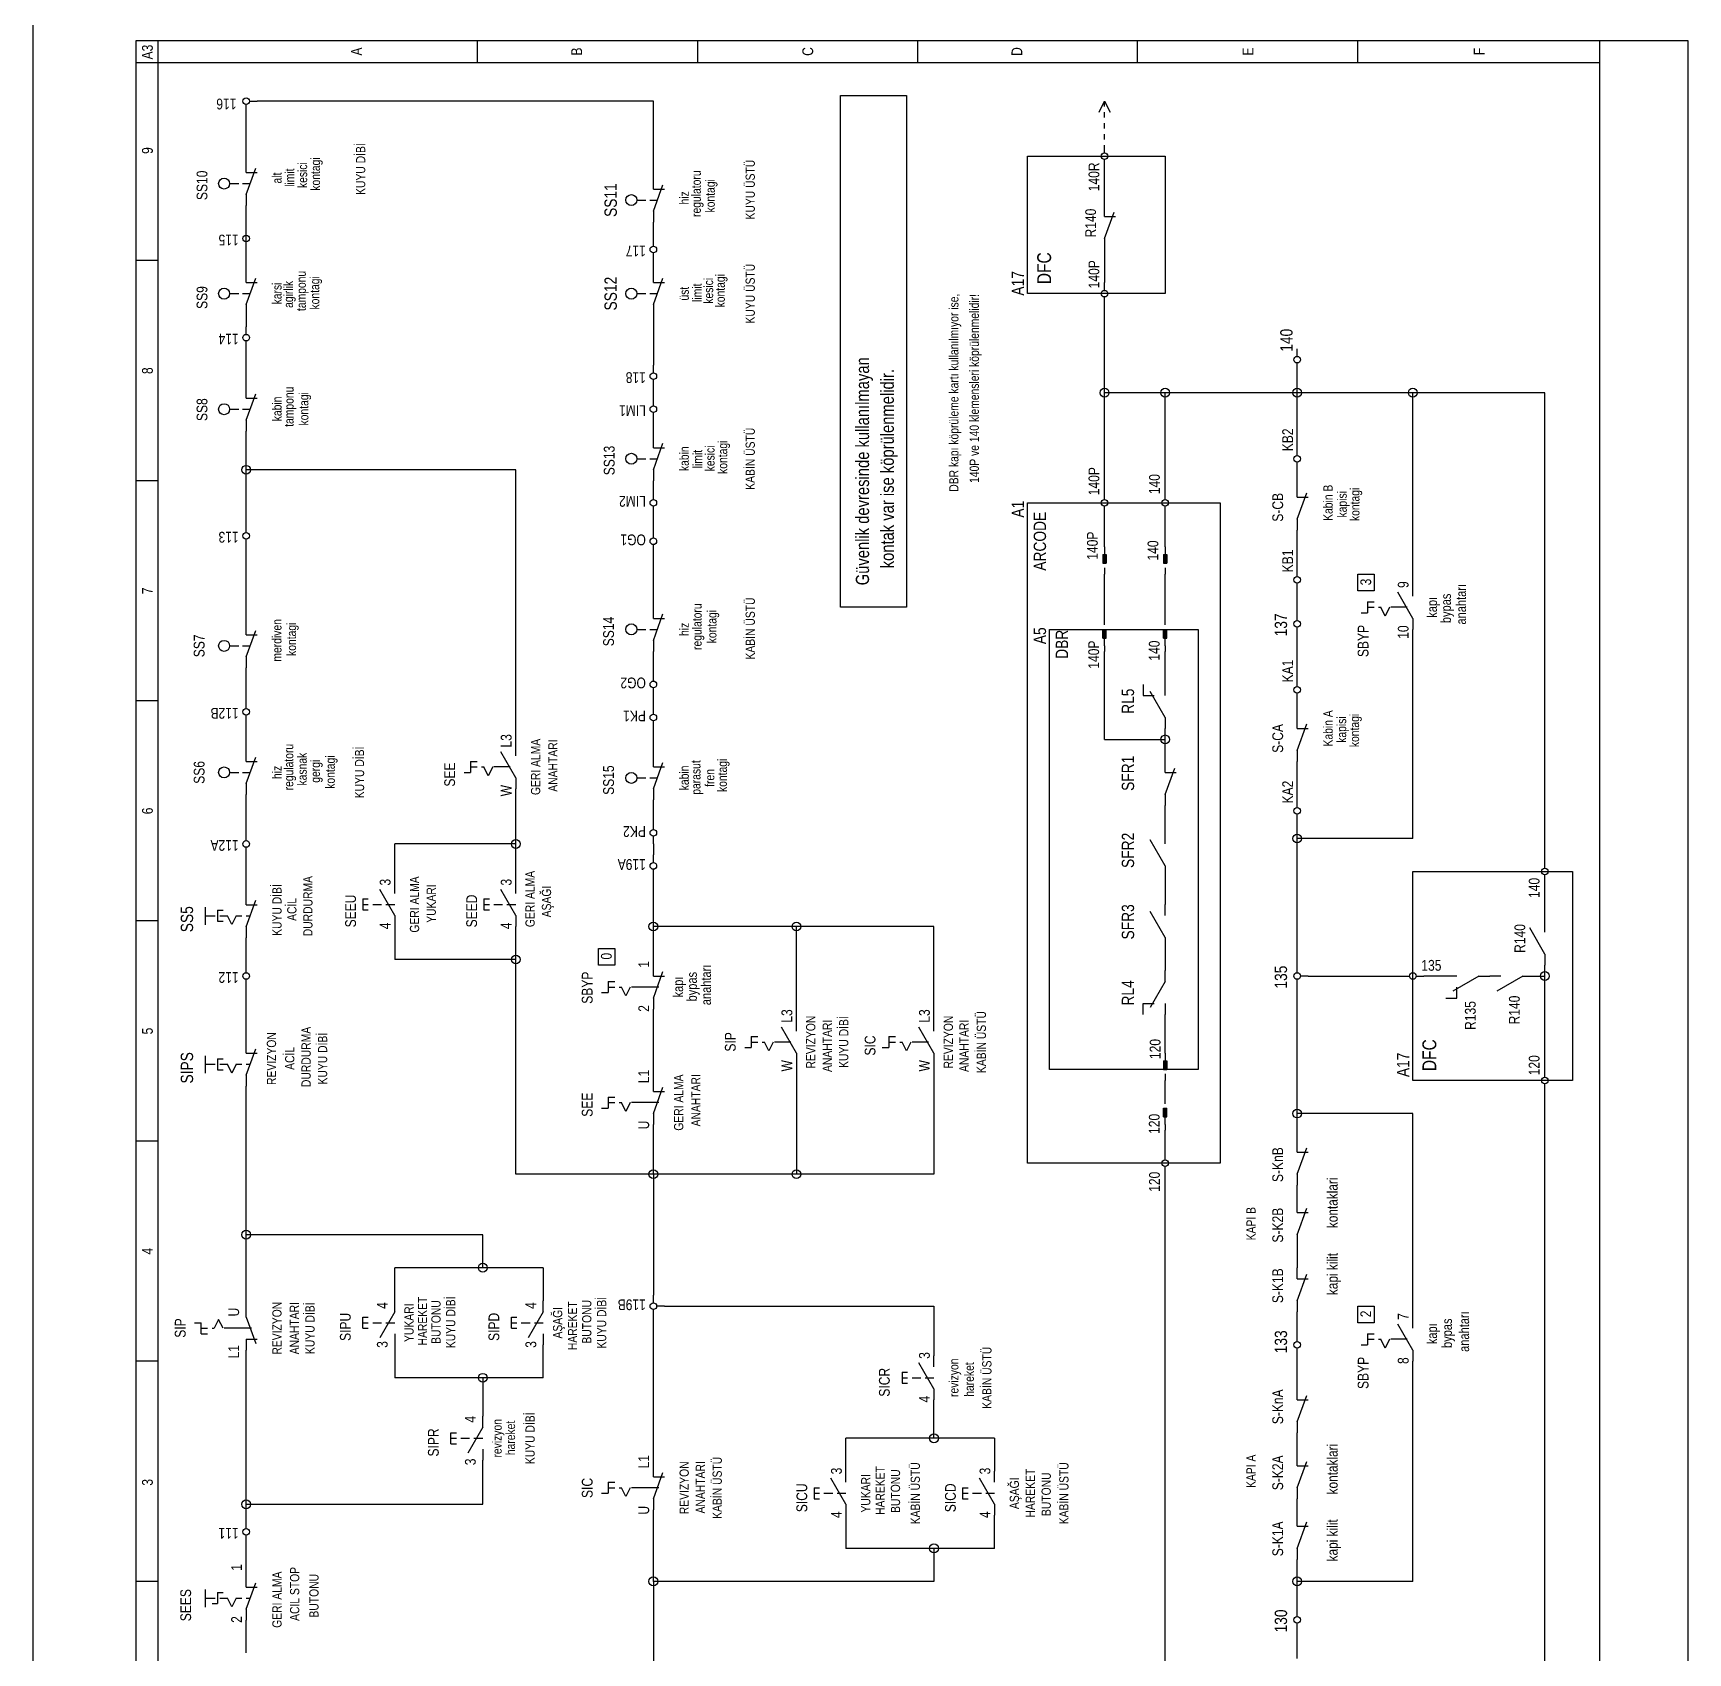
# Model space of a CAD drawing. Header units: centimetres. Extents: x 0 to 13360, y -30 to 2970.
# Drawn here: x 11245 to 11956, y 323 to 1019 of the extents above; entities that cross this region are included whole.
import ezdxf
from ezdxf.enums import TextEntityAlignment as Align

# ---------------------------------------------------------------- set-up
doc = ezdxf.new("R2010")
doc.units = ezdxf.units.CM
for name, color, linetype in [('SCOTT-CERCEVE', 7, 'CONTINUOUS'), ('SCOTT-ELEKTRIK', 3, 'CONTINUOUS'), ('SCOTT-ELEKTRIK-YAZI', 4, 'CONTINUOUS')]:
    doc.layers.add(name, color=color, linetype=linetype)
doc.styles.get("Standard").update_dxf_attribs({"font": 'arial.ttf', "width": 0.8})

msp = doc.modelspace()

# ---------------------------------------------------------------- linework, layer by layer
at = {"layer": 'SCOTT-CERCEVE'}
msp.add_line((11244.9, 0), (11244.9, 2970), dxfattribs=at)
at = {"layer": 'SCOTT-ELEKTRIK'}
for p, q in [((11289.15, 70.2), (11289.15, 1015.95)), ((11289.15, 1015.95), (11955.9, 1015.95)), ((11298.6, 79.66), (11298.6, 1015.95)), ((11435.74, 1015.95), (11435.74, 1006.5)), ((11530.31, 1015.95), (11530.31, 1006.5)), ((11624.89, 1015.95), (11624.89, 1006.5)), ((11719.46, 1006.5), (11719.46, 1015.95)), ((11814.04, 1006.5), (11814.04, 1015.95)), ((11918.07, 70.2), (11918.07, 1015.95)), ((11955.9, 1015.95), (11955.9, 70.2)), ((11289.15, 1006.5), (11918.07, 1006.5)), ((11336.43, 985.22), (11336.43, 988.53)), ((11337.85, 989.94), (11341.16, 989.94)), ((11511.4, 989.94), (11341.16, 989.94)), ((11511.4, 956.84), (11511.4, 989.94)), ((11591.79, 772.42), (11591.79, 992.31)), ((11591.79, 992.31), (11620.16, 992.31)), ((11620.16, 992.31), (11620.16, 772.42)), ((11702.91, 985.22), (11705.28, 989.94)), ((11705.28, 987.58), (11705.28, 989.94)), ((11705.28, 989.94), (11707.64, 985.22)), ((11336.43, 963.94), (11336.43, 985.22)), ((11705.28, 982.85), (11705.28, 985.22)), ((11705.28, 978.12), (11705.28, 980.49)), ((11705.28, 973.39), (11705.28, 975.76)), ((11705.28, 967.72), (11705.28, 971.03)), ((11336.43, 959.21), (11336.43, 963.94)), ((11336.43, 949.75), (11340.57, 961.1)), ((11672.18, 907.19), (11672.18, 966.3)), ((11672.18, 966.3), (11731.29, 966.3)), ((11705.28, 961.57), (11705.28, 964.88)), ((11705.28, 945.02), (11705.28, 961.57)), ((11731.29, 966.3), (11731.29, 907.19)), ((11329.34, 954.48), (11333.23, 954.48)), ((11334.92, 954.48), (11338.16, 954.48)), ((11336.43, 959.21), (11341.16, 959.21)), ((11511.4, 952.11), (11511.4, 956.84)), ((11511.4, 942.66), (11515.53, 954.01)), ((11336.43, 949.75), (11336.43, 945.02)), ((11504.31, 947.39), (11508.2, 947.39)), ((11509.89, 947.39), (11513.12, 947.39)), ((11511.4, 952.11), (11516.13, 952.11)), ((11336.43, 935.56), (11336.43, 945.02)), ((11511.4, 942.66), (11511.4, 937.93)), ((11705.28, 940.29), (11705.28, 945.02)), ((11705.28, 930.84), (11709.41, 942.18)), ((11705.28, 940.29), (11710.01, 940.29)), ((11336.43, 932.25), (11336.43, 935.56)), ((11336.43, 926.11), (11336.43, 933.2)), ((11511.4, 930.84), (11511.4, 937.93)), ((11336.43, 926.11), (11336.43, 929.42)), ((11336.43, 916.65), (11336.43, 926.11)), ((11511.4, 927.52), (11511.4, 930.84)), ((11511.4, 921.38), (11511.4, 924.69)), ((11705.28, 930.84), (11705.28, 926.11)), ((11705.28, 926.11), (11705.28, 911.92)), ((11298.6, 921.38), (11289.15, 921.38)), ((11511.4, 916.65), (11511.4, 921.38)), ((11336.43, 911.92), (11336.43, 916.65)), ((11336.43, 902.46), (11340.57, 913.81)), ((11336.43, 911.92), (11341.16, 911.92)), ((11511.4, 911.92), (11511.4, 916.65)), ((11511.4, 902.46), (11515.53, 913.81)), ((11511.4, 911.92), (11516.13, 911.92)), ((11705.28, 908.61), (11705.28, 911.92)), ((11329.34, 907.19), (11333.23, 907.19)), ((11334.92, 907.19), (11338.16, 907.19)), ((11504.31, 907.19), (11508.2, 907.19)), ((11509.89, 907.19), (11513.12, 907.19)), ((11731.29, 907.19), (11672.18, 907.19)), ((11705.28, 902.46), (11705.28, 905.77)), ((11336.43, 902.46), (11336.43, 897.73)), ((11336.43, 897.73), (11336.43, 893)), ((11511.4, 902.46), (11511.4, 897.73)), ((11511.4, 897.73), (11511.4, 876.45)), ((11705.28, 864.63), (11705.28, 902.46)), ((11336.43, 889.69), (11336.43, 893)), ((11336.43, 883.55), (11336.43, 886.86)), ((11336.43, 867), (11336.43, 883.55)), ((11336.43, 867), (11336.43, 883.55)), ((11788.03, 880.24), (11788.03, 883.55)), ((11511.4, 873.14), (11511.4, 876.45)), ((11788.03, 874.09), (11788.03, 877.4)), ((11511.4, 867), (11511.4, 870.31)), ((11788.03, 864.63), (11788.03, 874.09)), ((11336.43, 862.27), (11336.43, 867)), ((11336.43, 852.81), (11340.57, 864.16)), ((11336.43, 862.27), (11341.16, 862.27)), ((11511.4, 862.27), (11511.4, 867)), ((11511.4, 858.96), (11511.4, 862.27)), ((11705.28, 822.07), (11705.28, 864.63)), ((11731.29, 864.63), (11705.28, 864.63)), ((11731.29, 822.07), (11731.29, 864.63)), ((11788.03, 864.63), (11731.29, 864.63)), ((11788.03, 840.99), (11788.03, 864.63)), ((11837.68, 864.63), (11788.03, 864.63)), ((11837.68, 781.88), (11837.68, 864.63)), ((11894.43, 864.63), (11837.68, 864.63)), ((11894.43, 663.66), (11894.43, 864.63)), ((11329.34, 857.54), (11333.23, 857.54)), ((11334.92, 857.54), (11338.16, 857.54)), ((11511.4, 852.81), (11511.4, 856.12)), ((11336.43, 852.81), (11336.43, 848.08)), ((11336.43, 831.53), (11336.43, 848.08)), ((11511.4, 845.72), (11511.4, 852.81)), ((11511.4, 840.99), (11511.4, 845.72)), ((11511.4, 831.53), (11515.53, 842.88)), ((11511.4, 840.99), (11516.13, 840.99)), ((11788.03, 837.68), (11788.03, 840.99)), ((11504.31, 836.26), (11508.2, 836.26)), ((11509.89, 836.26), (11513.12, 836.26)), ((11788.03, 831.53), (11788.03, 834.84)), ((11298.6, 826.8), (11289.15, 826.8)), ((11452.29, 831.53), (11336.43, 831.53)), ((11336.43, 807.89), (11336.43, 831.53)), ((11452.29, 713.31), (11452.29, 831.53)), ((11511.4, 831.53), (11511.4, 826.8)), ((11511.4, 822.07), (11511.4, 826.8)), ((11788.03, 824.44), (11788.03, 831.53)), ((11511.4, 818.76), (11511.4, 822.07)), ((11705.28, 818.76), (11705.28, 822.07)), ((11731.29, 818.76), (11731.29, 822.07)), ((11788.03, 819.71), (11788.03, 824.44)), ((11788.03, 810.25), (11792.16, 821.6)), ((11788.03, 819.71), (11792.76, 819.71)), ((11511.4, 812.62), (11511.4, 815.93)), ((11511.4, 805.52), (11511.4, 812.62)), ((11672.18, 533.62), (11672.18, 817.34)), ((11672.18, 817.34), (11754.93, 817.34)), ((11705.28, 812.62), (11705.28, 815.93)), ((11705.28, 800.79), (11705.28, 812.62)), ((11731.29, 812.62), (11731.29, 815.93)), ((11731.29, 800.79), (11731.29, 812.62)), ((11754.93, 817.34), (11754.93, 533.62)), ((11336.43, 804.58), (11336.43, 807.89)), ((11511.4, 802.21), (11511.4, 805.52)), ((11788.03, 810.25), (11788.03, 805.52)), ((11788.03, 788.97), (11788.03, 805.52)), ((11336.43, 798.43), (11336.43, 801.74)), ((11336.43, 765.33), (11336.43, 798.43)), ((11511.4, 796.07), (11511.4, 799.38)), ((11705.28, 798.43), (11705.28, 800.79)), ((11705.28, 798.43), (11705.28, 791.34)), ((11731.29, 798.43), (11731.29, 800.79)), ((11731.29, 798.43), (11731.29, 791.34)), ((11511.4, 772.42), (11511.4, 796.07)), ((11704.57, 795.12), (11704.57, 791.34)), ((11704.57, 795.12), (11705.99, 795.12)), ((11704.57, 791.34), (11705.99, 791.34)), ((11704.81, 795.12), (11704.81, 791.34)), ((11705.04, 795.12), (11705.04, 791.34)), ((11705.28, 789.44), (11705.28, 786.61)), ((11705.52, 795.12), (11705.52, 791.34)), ((11705.75, 795.12), (11705.75, 791.34)), ((11705.99, 795.12), (11705.99, 791.34)), ((11730.58, 795.12), (11730.58, 791.34)), ((11730.58, 795.12), (11732, 795.12)), ((11730.58, 791.34), (11732, 791.34)), ((11730.81, 795.12), (11730.81, 791.34)), ((11731.05, 795.12), (11731.05, 791.34)), ((11731.29, 789.44), (11731.29, 786.61)), ((11731.52, 795.12), (11731.52, 791.34)), ((11731.76, 795.12), (11731.76, 791.34)), ((11732, 795.12), (11732, 791.34)), ((11705.28, 767.69), (11705.28, 786.61)), ((11731.29, 767.69), (11731.29, 786.61)), ((11788.03, 785.66), (11788.03, 788.97)), ((11788.03, 779.51), (11788.03, 782.82)), ((11814.04, 779.51), (11814.04, 786.61)), ((11814.04, 786.61), (11821.13, 786.61)), ((11821.13, 786.61), (11821.13, 779.51)), ((11788.03, 770.06), (11788.03, 779.51)), ((11821.13, 779.51), (11814.04, 779.51)), ((11837.68, 767.69), (11831.22, 778.88)), ((11837.68, 777.15), (11837.68, 781.88)), ((11511.4, 767.69), (11511.4, 772.42)), ((11511.4, 758.23), (11515.53, 769.58)), ((11620.16, 772.42), (11591.79, 772.42)), ((11788.03, 766.75), (11788.03, 770.06)), ((11815.46, 770.06), (11818.3, 770.06)), ((11818.3, 774.79), (11821.13, 774.79)), ((11818.3, 774.79), (11818.3, 770.06)), ((11818.3, 772.42), (11821.13, 772.42)), ((11823.03, 772.42), (11823.97, 772.42)), ((11825.86, 768.64), (11823.97, 772.42)), ((11827.75, 772.42), (11825.86, 768.64)), ((11835.32, 772.42), (11828.23, 772.42)), ((11336.43, 760.6), (11336.43, 765.33)), ((11336.43, 751.14), (11340.57, 762.49)), ((11504.31, 762.96), (11508.2, 762.96)), ((11509.89, 762.96), (11513.12, 762.96)), ((11511.4, 767.69), (11516.13, 767.69)), ((11681.63, 573.81), (11681.63, 762.96)), ((11681.63, 762.96), (11745.47, 762.96)), ((11704.57, 762.96), (11705.99, 762.96)), ((11704.57, 759.18), (11704.57, 762.96)), ((11704.81, 759.18), (11704.81, 762.96)), ((11705.04, 759.18), (11705.04, 762.96)), ((11705.28, 764.86), (11705.28, 767.69)), ((11705.28, 755.87), (11705.28, 762.96)), ((11705.52, 759.18), (11705.52, 762.96)), ((11705.75, 759.18), (11705.75, 762.96)), ((11705.99, 759.18), (11705.99, 762.96)), ((11730.58, 762.96), (11732, 762.96)), ((11730.58, 759.18), (11730.58, 762.96)), ((11730.81, 759.18), (11730.81, 762.96)), ((11731.05, 759.18), (11731.05, 762.96)), ((11731.29, 764.86), (11731.29, 767.69)), ((11731.29, 755.87), (11731.29, 762.96)), ((11731.52, 759.18), (11731.52, 762.96)), ((11731.76, 759.18), (11731.76, 762.96)), ((11732, 759.18), (11732, 762.96)), ((11745.47, 762.96), (11745.47, 573.81)), ((11788.03, 760.6), (11788.03, 763.91)), ((11837.68, 767.69), (11837.68, 762.96)), ((11837.68, 673.12), (11837.68, 762.96)), ((11329.34, 755.87), (11333.23, 755.87)), ((11334.92, 755.87), (11338.16, 755.87)), ((11336.43, 760.6), (11341.16, 760.6)), ((11511.4, 758.23), (11511.4, 753.51)), ((11704.57, 759.18), (11705.99, 759.18)), ((11705.28, 755.87), (11705.28, 753.51)), ((11730.58, 759.18), (11732, 759.18)), ((11731.29, 755.87), (11731.29, 753.51)), ((11788.03, 741.68), (11788.03, 760.6)), ((11336.43, 751.14), (11336.43, 746.41)), ((11511.4, 744.05), (11511.4, 753.51)), ((11705.28, 715.68), (11705.28, 753.51)), ((11731.29, 739.32), (11731.29, 753.51)), ((11336.43, 732.23), (11336.43, 746.41)), ((11511.4, 740.74), (11511.4, 744.05)), ((11788.03, 738.37), (11788.03, 741.68)), ((11511.4, 734.59), (11511.4, 737.9)), ((11511.4, 729.86), (11511.4, 734.59)), ((11721.83, 739.32), (11721.83, 734.59)), ((11721.83, 734.59), (11726.56, 734.59)), ((11731.29, 725.13), (11724.83, 736.32)), ((11731.29, 734.59), (11731.29, 739.32)), ((11788.03, 732.23), (11788.03, 735.54)), ((11298.6, 732.23), (11289.15, 732.23)), ((11336.43, 728.92), (11336.43, 732.23)), ((11336.43, 722.77), (11336.43, 726.08)), ((11511.4, 726.55), (11511.4, 729.86)), ((11788.03, 725.13), (11788.03, 732.23)), ((11336.43, 710.95), (11336.43, 722.77)), ((11511.4, 720.4), (11511.4, 723.71)), ((11511.4, 708.58), (11511.4, 720.4)), ((11731.29, 725.13), (11731.29, 720.4)), ((11731.29, 715.68), (11731.29, 720.4)), ((11788.03, 720.4), (11788.03, 725.13)), ((11788.03, 710.95), (11792.16, 722.3)), ((11788.03, 720.4), (11792.76, 720.4)), ((11452.29, 708.58), (11452.29, 713.31)), ((11705.28, 715.68), (11731.29, 715.68)), ((11731.29, 706.22), (11731.29, 715.68)), ((11336.43, 706.22), (11336.43, 710.95)), ((11336.43, 696.76), (11340.57, 708.11)), ((11336.43, 706.22), (11341.16, 706.22)), ((11432.9, 706.22), (11435.74, 706.22)), ((11432.9, 706.22), (11432.9, 701.49)), ((11452.29, 699.13), (11445.83, 710.31)), ((11511.4, 703.85), (11511.4, 708.58)), ((11511.4, 694.4), (11515.53, 705.75)), ((11731.29, 701.49), (11731.29, 706.22)), ((11788.03, 710.95), (11788.03, 706.22)), ((11788.03, 689.67), (11788.03, 706.22)), ((11329.34, 701.49), (11333.23, 701.49)), ((11334.92, 701.49), (11338.16, 701.49)), ((11430.06, 701.49), (11432.9, 701.49)), ((11432.9, 703.85), (11435.74, 703.85)), ((11437.63, 703.85), (11438.58, 703.85)), ((11440.47, 700.07), (11438.58, 703.85)), ((11442.36, 703.85), (11440.47, 700.07)), ((11449.93, 703.85), (11442.83, 703.85)), ((11452.29, 699.13), (11452.29, 694.4)), ((11504.31, 699.13), (11508.2, 699.13)), ((11509.89, 699.13), (11513.12, 699.13)), ((11511.4, 703.85), (11516.13, 703.85)), ((11731.29, 692.03), (11735.42, 703.38)), ((11731.29, 701.49), (11736.02, 701.49)), ((11336.43, 696.76), (11336.43, 692.03)), ((11336.43, 675.48), (11336.43, 692.03)), ((11452.29, 670.75), (11452.29, 694.4)), ((11511.4, 694.4), (11511.4, 689.67)), ((11731.29, 692.03), (11731.29, 687.3)), ((11511.4, 680.21), (11511.4, 689.67)), ((11731.29, 675.48), (11731.29, 687.3)), ((11788.03, 686.36), (11788.03, 689.67)), ((11788.03, 680.21), (11788.03, 683.52)), ((11336.43, 672.17), (11336.43, 675.48)), ((11511.4, 676.9), (11511.4, 680.21)), ((11731.29, 670.75), (11731.29, 675.48)), ((11788.03, 673.12), (11788.03, 680.21)), ((11336.43, 666.02), (11336.43, 669.33)), ((11400.27, 654.2), (11400.27, 670.75)), ((11452.29, 670.75), (11400.27, 670.75)), ((11452.29, 654.2), (11452.29, 670.75)), ((11511.4, 670.75), (11511.4, 674.06)), ((11511.4, 670.75), (11511.4, 666.02)), ((11731.29, 661.3), (11724.83, 672.48)), ((11837.68, 673.12), (11788.03, 673.12)), ((11788.03, 618.74), (11788.03, 673.12)), ((11336.43, 649.38), (11336.43, 666.02)), ((11511.4, 662.71), (11511.4, 666.02)), ((11731.29, 661.3), (11731.29, 656.57)), ((11894.43, 660.35), (11894.43, 663.66)), ((11400.27, 649.47), (11400.27, 654.2)), ((11452.29, 649.47), (11452.29, 654.2)), ((11511.4, 656.57), (11511.4, 659.88)), ((11511.4, 635.29), (11511.4, 656.57)), ((11731.29, 656.57), (11731.29, 644.74)), ((11837.68, 569.08), (11837.68, 658.93)), ((11837.68, 658.93), (11906.25, 658.93)), ((11894.43, 654.2), (11894.43, 657.51)), ((11894.43, 637.65), (11894.43, 654.2)), ((11906.25, 658.93), (11906.25, 569.08)), ((11336.43, 644.65), (11336.43, 649.38)), ((11386.56, 647.11), (11388.92, 647.11)), ((11386.56, 647.11), (11386.56, 642.38)), ((11400.27, 640.02), (11393.81, 651.2)), ((11438.58, 647.11), (11440.94, 647.11)), ((11438.58, 647.11), (11438.58, 642.38)), ((11452.29, 640.02), (11445.83, 651.2)), ((11319.02, 636.06), (11319.02, 643.62)), ((11319.03, 639.92), (11323.19, 639.92)), ((11324.14, 642.29), (11326.5, 642.29)), ((11324.14, 642.29), (11324.14, 637.56)), ((11325.09, 639.92), (11328.4, 639.92)), ((11330.29, 636.14), (11328.4, 639.92)), ((11332.18, 639.92), (11330.29, 636.14)), ((11332.18, 639.92), (11334.54, 639.92)), ((11336.43, 635.19), (11340.57, 646.54)), ((11336.43, 644.65), (11341.16, 644.65)), ((11336.43, 639.92), (11338.14, 639.92)), ((11386.56, 644.74), (11388.92, 644.74)), ((11386.56, 642.38), (11388.92, 642.38)), ((11390.82, 644.74), (11394.6, 644.74)), ((11396.49, 644.74), (11400.27, 644.74)), ((11400.27, 640.02), (11400.27, 635.29)), ((11438.58, 644.74), (11440.94, 644.74)), ((11438.58, 642.38), (11440.94, 642.38)), ((11442.83, 644.74), (11446.61, 644.74)), ((11448.51, 644.74), (11452.29, 644.74)), ((11452.29, 640.02), (11452.29, 635.29)), ((11731.29, 630.56), (11724.83, 641.75)), ((11731.29, 640.02), (11731.29, 644.74)), ((11298.6, 637.65), (11289.15, 637.65)), ((11324.14, 637.56), (11326.5, 637.56)), ((11336.43, 635.19), (11336.43, 630.46)), ((11400.27, 635.29), (11400.27, 621.1)), ((11452.29, 621.1), (11452.29, 635.29)), ((11511.4, 618.74), (11511.4, 635.29)), ((11572.87, 635.29), (11511.4, 635.29)), ((11631.98, 635.29), (11572.87, 635.29)), ((11572.87, 595.09), (11572.87, 635.29)), ((11631.98, 595.09), (11631.98, 635.29)), ((11894.43, 623.46), (11887.97, 634.65)), ((11894.43, 632.92), (11894.43, 637.65)), ((11336.43, 618.74), (11336.43, 630.46)), ((11487.76, 618.74), (11487.76, 625.83)), ((11487.76, 625.83), (11494.85, 625.83)), ((11494.85, 625.83), (11494.85, 618.74)), ((11731.29, 630.56), (11731.29, 625.83)), ((11731.29, 625.83), (11731.29, 616.37)), ((11336.43, 615.43), (11336.43, 618.74)), ((11452.29, 621.1), (11400.27, 621.1)), ((11452.29, 528.89), (11452.29, 621.1)), ((11494.85, 618.74), (11487.76, 618.74)), ((11511.4, 614.01), (11511.4, 618.74)), ((11788.03, 615.43), (11788.03, 618.74)), ((11894.43, 623.46), (11894.43, 618.74)), ((11894.43, 614.01), (11894.43, 618.74)), ((11336.43, 609.28), (11336.43, 612.59)), ((11492.01, 611.64), (11494.85, 611.64)), ((11492.01, 611.64), (11492.01, 606.91)), ((11511.4, 604.55), (11515.53, 615.9)), ((11511.4, 614.01), (11516.13, 614.01)), ((11731.29, 611.64), (11724.83, 600.45)), ((11731.29, 611.64), (11731.29, 616.37)), ((11788.03, 609.28), (11788.03, 612.59)), ((11792.76, 614.01), (11789.45, 614.01)), ((11792.76, 614.01), (11832.96, 614.01)), ((11832.96, 614.01), (11836.27, 614.01)), ((11839.1, 614.01), (11842.41, 614.01)), ((11851.87, 614.01), (11842.41, 614.01)), ((11856.6, 614.01), (11851.87, 614.01)), ((11866.06, 614.01), (11854.87, 607.55)), ((11866.06, 614.01), (11870.79, 614.01)), ((11875.51, 614.01), (11870.79, 614.01)), ((11884.97, 614.01), (11873.78, 607.55)), ((11884.97, 614.01), (11889.7, 614.01)), ((11889.7, 614.01), (11894.43, 614.01)), ((11894.43, 573.81), (11894.43, 614.01)), ((11336.43, 585.54), (11336.43, 609.28)), ((11489.17, 606.91), (11492.01, 606.91)), ((11492.01, 609.28), (11494.85, 609.28)), ((11496.74, 609.28), (11497.69, 609.28)), ((11499.58, 605.5), (11497.69, 609.28)), ((11501.47, 609.28), (11499.58, 605.5)), ((11513.76, 609.28), (11501.94, 609.28)), ((11511.4, 604.55), (11511.4, 599.82)), ((11788.03, 554.9), (11788.03, 609.28)), ((11851.87, 604.55), (11856.6, 604.55)), ((11856.6, 604.55), (11856.6, 609.28)), ((11511.4, 569.08), (11511.4, 599.82)), ((11721.83, 597.46), (11721.83, 602.19)), ((11721.83, 602.19), (11726.56, 602.19)), ((11731.29, 602.19), (11731.29, 597.46)), ((11731.29, 583.27), (11731.29, 597.46)), ((11572.87, 580.91), (11566.41, 592.09)), ((11572.87, 590.36), (11572.87, 595.09)), ((11631.98, 580.91), (11625.52, 592.09)), ((11631.98, 590.36), (11631.98, 595.09)), ((11336.43, 580.81), (11336.43, 585.54)), ((11550.65, 583.27), (11553.49, 583.27)), ((11553.49, 588), (11556.32, 588)), ((11553.49, 588), (11553.49, 583.27)), ((11553.49, 585.63), (11556.32, 585.63)), ((11558.21, 585.63), (11559.16, 585.63)), ((11561.05, 581.85), (11559.16, 585.63)), ((11562.94, 585.63), (11561.05, 581.85)), ((11570.51, 585.63), (11563.42, 585.63)), ((11609.76, 583.27), (11612.59, 583.27)), ((11612.59, 588), (11615.43, 588)), ((11612.59, 588), (11612.59, 583.27)), ((11612.59, 585.63), (11615.43, 585.63)), ((11617.32, 585.63), (11618.27, 585.63)), ((11620.16, 581.85), (11618.27, 585.63)), ((11622.05, 585.63), (11620.16, 581.85)), ((11629.62, 585.63), (11622.53, 585.63)), ((11731.29, 580.91), (11731.29, 583.27)), ((11319.02, 572.22), (11319.02, 579.79)), ((11319.03, 576.08), (11323.19, 576.08)), ((11324.14, 578.45), (11326.5, 578.45)), ((11324.14, 578.45), (11324.14, 573.72)), ((11325.09, 576.08), (11328.4, 576.08)), ((11330.29, 572.3), (11328.4, 576.08)), ((11332.18, 576.08), (11330.29, 572.3)), ((11332.18, 576.08), (11334.54, 576.08)), ((11336.43, 571.35), (11340.57, 582.7)), ((11336.43, 580.81), (11341.16, 580.81)), ((11336.43, 576.08), (11338.14, 576.08)), ((11572.87, 580.91), (11572.87, 576.18)), ((11572.87, 576.18), (11572.87, 528.89)), ((11631.98, 580.91), (11631.98, 576.18)), ((11631.98, 576.18), (11631.98, 528.89)), ((11730.58, 577.6), (11730.58, 573.81)), ((11730.58, 577.6), (11732, 577.6)), ((11730.81, 577.6), (11730.81, 573.81)), ((11731.05, 577.6), (11731.05, 573.81)), ((11731.29, 580.91), (11731.29, 573.81)), ((11731.52, 577.6), (11731.52, 573.81)), ((11731.76, 577.6), (11731.76, 573.81)), ((11732, 577.6), (11732, 573.81)), ((11324.14, 573.72), (11326.5, 573.72)), ((11336.43, 571.35), (11336.43, 566.63)), ((11511.4, 564.36), (11511.4, 569.08)), ((11745.47, 573.81), (11681.63, 573.81)), ((11730.58, 573.81), (11732, 573.81)), ((11731.29, 571.92), (11731.29, 569.08)), ((11731.29, 561.99), (11731.29, 569.08)), ((11906.25, 569.08), (11837.68, 569.08)), ((11894.43, 570.5), (11894.43, 573.81)), ((11336.43, 502.88), (11336.43, 566.63)), ((11492.01, 561.99), (11494.85, 561.99)), ((11492.01, 561.99), (11492.01, 557.26)), ((11511.4, 554.9), (11515.53, 566.25)), ((11511.4, 564.36), (11516.13, 564.36)), ((11731.29, 559.15), (11731.29, 561.99)), ((11894.43, 564.36), (11894.43, 567.67)), ((11894.43, 117.49), (11894.43, 564.36)), ((11489.17, 557.26), (11492.01, 557.26)), ((11492.01, 559.63), (11494.85, 559.63)), ((11496.74, 559.63), (11497.69, 559.63)), ((11499.58, 555.84), (11497.69, 559.63)), ((11501.47, 559.63), (11499.58, 555.84)), ((11513.76, 559.63), (11501.94, 559.63)), ((11511.4, 554.9), (11511.4, 550.17)), ((11730.58, 557.26), (11732, 557.26)), ((11730.58, 553.48), (11730.58, 557.26)), ((11730.81, 553.48), (11730.81, 557.26)), ((11731.05, 553.48), (11731.05, 557.26)), ((11731.29, 550.17), (11731.29, 557.26)), ((11731.52, 553.48), (11731.52, 557.26)), ((11731.76, 553.48), (11731.76, 557.26)), ((11732, 553.48), (11732, 557.26)), ((11837.68, 554.9), (11788.03, 554.9)), ((11788.03, 543.08), (11788.03, 554.9)), ((11837.68, 467.42), (11837.68, 554.9)), ((11511.4, 528.89), (11511.4, 550.17)), ((11511.4, 528.89), (11511.4, 550.17)), ((11511.4, 528.89), (11511.4, 550.17)), ((11730.58, 553.48), (11732, 553.48)), ((11731.29, 550.17), (11731.29, 547.8)), ((11731.29, 538.35), (11731.29, 547.8)), ((11298.6, 543.08), (11289.15, 543.08)), ((11788.03, 538.35), (11788.03, 543.08)), ((11754.93, 533.62), (11672.18, 533.62)), ((11731.29, 535.04), (11731.29, 538.35)), ((11788.03, 528.89), (11792.16, 540.24)), ((11788.03, 538.35), (11792.76, 538.35)), ((11511.4, 528.89), (11452.29, 528.89)), ((11572.87, 528.89), (11511.4, 528.89)), ((11511.4, 528.89), (11511.4, 476.87)), ((11631.98, 528.89), (11572.87, 528.89)), ((11731.29, 528.89), (11731.29, 532.2)), ((11731.29, 117.49), (11731.29, 528.89)), ((11788.03, 528.89), (11788.03, 524.16)), ((11788.03, 517.07), (11788.03, 524.16)), ((11788.03, 512.34), (11788.03, 517.07)), ((11788.03, 502.88), (11792.16, 514.23)), ((11788.03, 512.34), (11792.76, 512.34)), ((11438.1, 502.88), (11336.43, 502.88)), ((11336.43, 472.14), (11336.43, 502.88)), ((11438.1, 488.69), (11438.1, 502.88)), ((11788.03, 502.88), (11788.03, 498.15)), ((11788.03, 498.15), (11788.03, 488.69)), ((11400.27, 474.51), (11400.27, 488.69)), ((11438.1, 488.69), (11400.27, 488.69)), ((11464.11, 488.69), (11438.1, 488.69)), ((11464.11, 488.69), (11464.11, 474.51)), ((11788.03, 483.97), (11788.03, 488.69)), ((11788.03, 474.51), (11792.16, 485.86)), ((11788.03, 483.97), (11792.76, 483.97)), ((11511.4, 473.56), (11511.4, 476.87)), ((11336.43, 467.42), (11336.43, 472.14)), ((11400.27, 469.78), (11393.81, 458.59)), ((11400.27, 469.78), (11400.27, 474.51)), ((11464.11, 469.78), (11457.65, 458.59)), ((11464.11, 469.78), (11464.11, 474.51)), ((11511.4, 467.42), (11511.4, 470.73)), ((11516.13, 472.14), (11512.82, 472.14)), ((11516.13, 472.14), (11631.98, 472.14)), ((11631.98, 472.14), (11631.98, 450.86)), ((11788.03, 474.51), (11788.03, 469.78)), ((11788.03, 460.32), (11788.03, 469.78)), ((11814.04, 465.05), (11814.04, 472.14)), ((11814.04, 472.14), (11821.13, 472.14)), ((11821.13, 472.14), (11821.13, 465.05)), ((11314.21, 465.05), (11317.05, 465.05)), ((11317.05, 460.32), (11317.05, 465.05)), ((11317.05, 462.69), (11319.88, 462.69)), ((11321.78, 462.69), (11322.72, 462.69)), ((11324.61, 466.47), (11322.72, 462.69)), ((11326.5, 462.69), (11324.61, 466.47)), ((11338.8, 462.69), (11326.98, 462.69)), ((11336.43, 467.42), (11340.57, 456.07)), ((11386.56, 467.42), (11388.92, 467.42)), ((11386.56, 462.69), (11386.56, 467.42)), ((11386.56, 465.05), (11388.92, 465.05)), ((11386.56, 462.69), (11388.92, 462.69)), ((11390.82, 465.05), (11394.6, 465.05)), ((11396.49, 465.05), (11400.27, 465.05)), ((11450.4, 467.42), (11452.76, 467.42)), ((11450.4, 462.69), (11450.4, 467.42)), ((11450.4, 465.05), (11452.76, 465.05)), ((11450.4, 462.69), (11452.76, 462.69)), ((11454.65, 465.05), (11458.44, 465.05)), ((11460.33, 465.05), (11464.11, 465.05)), ((11511.4, 403.58), (11511.4, 467.42)), ((11821.13, 465.05), (11814.04, 465.05)), ((11837.68, 453.23), (11831.22, 464.42)), ((11837.68, 462.69), (11837.68, 467.42)), ((11317.05, 460.32), (11319.88, 460.32)), ((11336.43, 457.96), (11336.43, 453.23)), ((11336.43, 457.96), (11341.16, 457.96)), ((11400.27, 460.32), (11400.27, 455.59)), ((11400.27, 455.59), (11400.27, 441.41)), ((11464.11, 460.32), (11464.11, 455.59)), ((11464.11, 441.41), (11464.11, 455.59)), ((11788.03, 457.01), (11788.03, 460.32)), ((11815.46, 455.59), (11818.3, 455.59)), ((11818.3, 460.32), (11821.13, 460.32)), ((11818.3, 460.32), (11818.3, 455.59)), ((11818.3, 457.96), (11821.13, 457.96)), ((11823.03, 457.96), (11823.97, 457.96)), ((11825.86, 454.17), (11823.97, 457.96)), ((11827.75, 457.96), (11825.86, 454.17)), ((11835.32, 457.96), (11828.23, 457.96)), ((11298.6, 448.5), (11289.15, 448.5)), ((11336.43, 387.03), (11336.43, 453.23)), ((11631.98, 446.14), (11631.98, 450.86)), ((11788.03, 450.86), (11788.03, 454.17)), ((11788.03, 436.68), (11788.03, 450.86)), ((11837.68, 453.23), (11837.68, 448.5)), ((11837.68, 353.92), (11837.68, 448.5)), ((11438.1, 441.41), (11400.27, 441.41)), ((11438.1, 441.41), (11438.1, 424.86)), ((11464.11, 441.41), (11438.1, 441.41)), ((11618.27, 443.77), (11620.63, 443.77)), ((11618.27, 443.77), (11618.27, 439.04)), ((11618.27, 441.41), (11620.63, 441.41)), ((11622.53, 441.41), (11626.31, 441.41)), ((11631.98, 436.68), (11625.52, 447.87)), ((11628.2, 441.41), (11631.98, 441.41)), ((11618.27, 439.04), (11620.63, 439.04)), ((11631.98, 436.68), (11631.98, 431.95)), ((11788.03, 431.95), (11788.03, 436.68)), ((11788.03, 422.49), (11792.16, 433.84)), ((11631.98, 415.4), (11631.98, 431.95)), ((11788.03, 431.95), (11792.76, 431.95)), ((11438.1, 420.13), (11431.64, 408.94)), ((11438.1, 420.13), (11438.1, 424.86)), ((11788.03, 422.49), (11788.03, 417.76)), ((11424.39, 417.76), (11426.75, 417.76)), ((11424.39, 413.03), (11424.39, 417.76)), ((11424.39, 415.4), (11426.75, 415.4)), ((11424.39, 413.03), (11426.75, 413.03)), ((11428.65, 415.4), (11432.43, 415.4)), ((11434.32, 415.4), (11438.1, 415.4)), ((11594.15, 401.21), (11594.15, 415.4)), ((11631.98, 415.4), (11594.15, 415.4)), ((11657.99, 415.4), (11631.98, 415.4)), ((11657.99, 415.4), (11657.99, 401.21)), ((11788.03, 408.31), (11788.03, 417.76)), ((11438.1, 410.67), (11438.1, 405.94)), ((11438.1, 387.03), (11438.1, 405.94)), ((11788.03, 403.58), (11788.03, 408.31)), ((11788.03, 394.12), (11792.16, 405.47)), ((11511.4, 398.85), (11511.4, 403.58)), ((11511.4, 389.39), (11515.53, 400.74)), ((11511.4, 398.85), (11516.13, 398.85)), ((11594.15, 387.03), (11587.69, 398.21)), ((11594.15, 396.48), (11594.15, 401.21)), ((11657.99, 387.03), (11651.53, 398.21)), ((11657.99, 396.48), (11657.99, 401.21)), ((11788.03, 403.58), (11792.76, 403.58)), ((11489.17, 391.76), (11492.01, 391.76)), ((11492.01, 396.48), (11494.85, 396.48)), ((11492.01, 396.48), (11492.01, 391.76)), ((11492.01, 394.12), (11494.85, 394.12)), ((11496.74, 394.12), (11497.69, 394.12)), ((11499.58, 390.34), (11497.69, 394.12)), ((11501.47, 394.12), (11499.58, 390.34)), ((11513.76, 394.12), (11501.94, 394.12)), ((11580.44, 394.12), (11582.8, 394.12)), ((11580.44, 394.12), (11580.44, 389.39)), ((11580.44, 391.76), (11582.8, 391.76)), ((11584.7, 391.76), (11588.48, 391.76)), ((11590.37, 391.76), (11594.15, 391.76)), ((11644.28, 394.12), (11646.64, 394.12)), ((11644.28, 394.12), (11644.28, 389.39)), ((11644.28, 391.76), (11646.64, 391.76)), ((11648.53, 391.76), (11652.32, 391.76)), ((11654.21, 391.76), (11657.99, 391.76)), ((11788.03, 394.12), (11788.03, 389.39)), ((11336.43, 387.03), (11438.1, 387.03)), ((11336.43, 379.93), (11336.43, 387.03)), ((11336.43, 379.93), (11336.43, 387.03)), ((11511.4, 389.39), (11511.4, 384.66)), ((11511.4, 353.92), (11511.4, 384.66)), ((11580.44, 389.39), (11582.8, 389.39)), ((11594.15, 387.03), (11594.15, 382.3)), ((11644.28, 389.39), (11646.64, 389.39)), ((11657.99, 387.03), (11657.99, 382.3)), ((11788.03, 382.3), (11788.03, 389.39)), ((11336.43, 376.62), (11336.43, 379.93)), ((11336.43, 377.57), (11336.43, 379.93)), ((11594.15, 382.3), (11594.15, 368.11)), ((11657.99, 368.11), (11657.99, 382.3)), ((11788.03, 377.57), (11788.03, 382.3)), ((11788.03, 368.11), (11792.16, 379.46)), ((11788.03, 377.57), (11792.76, 377.57)), ((11336.43, 370.48), (11336.43, 373.79)), ((11336.43, 356.19), (11336.43, 370.48)), ((11631.98, 368.11), (11594.15, 368.11)), ((11631.98, 368.11), (11631.98, 353.92)), ((11657.99, 368.11), (11631.98, 368.11)), ((11788.03, 368.11), (11788.03, 363.38)), ((11788.03, 353.92), (11788.03, 363.38)), ((11336.43, 351.47), (11336.43, 356.19)), ((11298.6, 353.92), (11289.15, 353.92)), ((11319.02, 342.87), (11319.02, 350.44)), ((11324.14, 349.1), (11326.5, 349.1)), ((11324.14, 349.1), (11324.14, 344.37)), ((11336.43, 342.01), (11340.57, 353.36)), ((11336.43, 351.47), (11341.16, 351.47)), ((11631.98, 353.92), (11511.4, 353.92)), ((11511.4, 353.92), (11511.4, 294.72)), ((11837.68, 353.92), (11788.03, 353.92)), ((11788.03, 342.1), (11788.03, 353.92)), ((11319.03, 346.74), (11323.19, 346.74)), ((11321.78, 344.37), (11324.14, 344.37)), ((11325.09, 346.74), (11328.4, 346.74)), ((11330.29, 342.95), (11328.4, 346.74)), ((11332.18, 346.74), (11330.29, 342.95)), ((11332.18, 346.74), (11334.54, 346.74)), ((11336.43, 346.74), (11338.14, 346.74)), ((11336.43, 342.01), (11336.43, 337.28)), ((11788.03, 338.79), (11788.03, 342.1)), ((11336.43, 323.19), (11336.43, 337.28)), ((11788.03, 332.65), (11788.03, 335.96)), ((11788.03, 320.82), (11788.03, 332.65))]:
    msp.add_line(p, q, dxfattribs=at)
for centre, radius in [((11336.43, 989.94), 1.42), ((11705.28, 966.3), 1.42), ((11326.98, 954.48), 2.36), ((11501.94, 947.39), 2.36), ((11336.43, 930.84), 1.42), ((11511.4, 926.11), 1.42), ((11326.98, 907.19), 2.36), ((11501.94, 907.19), 2.36), ((11705.28, 907.19), 1.42), ((11336.43, 888.28), 1.42), ((11788.03, 878.82), 1.42), ((11511.4, 871.73), 1.42), ((11705.28, 864.63), 1.89), ((11731.29, 864.63), 1.89), ((11788.03, 864.63), 1.89), ((11837.68, 864.63), 1.89), ((11326.98, 857.54), 2.36), ((11511.4, 857.54), 1.42), ((11336.43, 831.53), 1.89), ((11501.94, 836.26), 2.36), ((11788.03, 836.26), 1.42), ((11511.4, 817.34), 1.42), ((11705.28, 817.34), 1.42), ((11731.29, 817.34), 1.42), ((11336.43, 803.16), 1.42), ((11511.4, 800.79), 1.42), ((11788.03, 784.24), 1.42), ((11501.94, 762.96), 2.36), ((11788.03, 765.33), 1.42), ((11326.98, 755.87), 2.36), ((11511.4, 739.32), 1.42), ((11788.03, 736.96), 1.42), ((11336.43, 727.5), 1.42), ((11511.4, 725.13), 1.42), ((11731.29, 715.68), 1.89), ((11326.98, 701.49), 2.36), ((11501.94, 699.13), 2.36), ((11788.03, 684.94), 1.42), ((11511.4, 675.48), 1.42), ((11336.43, 670.75), 1.42), ((11452.29, 670.75), 1.89), ((11788.03, 673.12), 1.89), ((11511.4, 661.3), 1.42), ((11894.43, 658.93), 1.42), ((11511.4, 635.29), 1.89), ((11572.87, 635.29), 1.89), ((11452.29, 621.1), 1.89), ((11336.43, 614.01), 1.42), ((11788.03, 614.01), 1.42), ((11788.03, 614.01), 1.42), ((11837.68, 614.01), 1.42), ((11894.43, 614.01), 1.89), ((11894.43, 569.08), 1.42), ((11788.03, 554.9), 1.89), ((11731.29, 533.62), 1.42), ((11511.4, 528.89), 1.89), ((11572.87, 528.89), 1.89), ((11336.43, 502.88), 1.89), ((11438.1, 488.69), 1.89), ((11511.4, 472.14), 1.42), ((11788.03, 455.59), 1.42), ((11438.1, 441.41), 1.89), ((11631.98, 415.4), 1.89), ((11336.43, 387.03), 1.89), ((11336.43, 375.2), 1.42), ((11631.98, 368.11), 1.89), ((11511.4, 353.92), 1.89), ((11788.03, 353.92), 1.89), ((11788.03, 337.37), 1.42)]:
    msp.add_circle(centre, radius, dxfattribs=at)

# ---------------------------------------------------------------- texts
at = {"layer": 'SCOTT-ELEKTRIK-YAZI', "width": 0.8}
for s, height, rotation, p in [('A3', 4.634, 90, (11296.33, 1007.82)), ('116', 4.634, 180, (11332.27, 990.98)), ('115', 4.634, 180, (11333.22, 932.54)), ('117', 4.634, 180, (11508.18, 927.81)), ('DFC', 5.958, 90, (11682.3, 911.26)), ('140P', 4.634, 90, (11703.01, 909.46)), ('A17', 5.296, 90, (11670.66, 906.34)), ('114', 4.634, 180, (11333.22, 889.98)), ('140', 5.296, 90, (11786.05, 882.22)), ('Güvenlik devresinde kullanılmayan', 5.6745, 90, (11604.08, 781.88)), ('118', 4.634, 180, (11508.18, 873.43)), ('kontak var ise köprülenmelidir.', 5.6745, 90, (11614.73, 789.18)), ('LIM1', 4.634, 180, (11508.18, 859.24)), ('KB2', 4.634, 90, (11786.24, 839.48)), ('140P', 4.634, 90, (11703.01, 820.56)), ('140', 4.634, 90, (11729.02, 821.03)), ('LIM2', 4.634, 180, (11508.18, 820.28)), ('S-CB', 4.634, 90, (11781.98, 809.21)), ('113', 4.634, 180, (11333.22, 804.86)), ('OG1', 4.634, 180, (11508.18, 803.73)), ('KB1', 4.634, 90, (11786.24, 787.46)), ('9', 4.63, 90, (11835.89, 780.74)), ('DBR', 5.296, 90, (11689.58, 750.29)), ('KA1', 4.634, 90, (11786.24, 740.17)), ('OG2', 4.634, 180, (11508.18, 742.25)), ('RL5', 5.296, 90, (11717.95, 726.65)), ('112B', 4.634, 180, (11333.22, 729.2)), ('PK1', 4.634, 180, (11508.18, 728.07)), ('S-CA', 4.634, 90, (11781.98, 709.91)), ('L3', 4.634, 90, (11450.49, 712.18)), ('SFR1', 5.296, 90, (11717.95, 693.55)), ('KA2', 4.634, 90, (11786.24, 688.15)), ('PK2', 4.634, 180, (11508.18, 678.41)), ('112A', 4.634, 180, (11333.22, 672.45)), ('SFR2', 5.296, 90, (11717.95, 660.44)), ('119A', 4.634, 180, (11508.18, 664.23)), ('3', 4.63, 90, (11398.48, 652.88)), ('3', 4.63, 90, (11450.49, 652.88)), ('SFR3', 5.296, 90, (11717.95, 629.71)), ('1', 4.63, 90, (11509.6, 617.6)), ('112', 4.634, 180, (11333.22, 615.71)), ('RL4', 5.296, 90, (11717.95, 601.33)), ('L3', 4.634, 90, (11571.08, 593.96)), ('L3', 4.634, 90, (11630.19, 593.96)), ('DFC', 5.958, 90, (11847.8, 573.15)), ('A17', 5.296, 90, (11836.17, 570.6)), ('120', 4.634, 90, (11892.16, 571.35)), ('L1', 4.634, 90, (11509.6, 567.95)), ('S-KnB', 4.634, 90, (11781.98, 525.48)), ('kontaklari', 4.54, 90, (11805.43, 505.7)), ('S-K2B', 4.634, 90, (11781.98, 499.48)), ('kapi kilit', 4.54, 90, (11805.43, 476.93)), ('S-K1B', 4.634, 90, (11781.98, 473.47)), ('119B', 4.634, 180, (11508.18, 475.08)), ('7', 4.63, 90, (11835.89, 466.28)), ('L1', 4.634, 90, (11333.41, 449.73)), ('3', 4.63, 90, (11397.25, 454.27)), ('3', 4.63, 90, (11461.08, 454.27)), ('133', 5.296, 90, (11783.68, 451.91)), ('3', 4.63, 90, (11630.19, 449.54)), ('S-KnA', 4.634, 90, (11781.98, 421.45)), ('4', 4.63, 90, (11435.08, 422.11)), ('kontaklari', 4.54, 90, (11805.43, 391.3)), ('L1', 4.634, 90, (11509.6, 402.44)), ('S-K2A', 4.634, 90, (11781.98, 393.08)), ('3', 4.63, 90, (11592.36, 399.89)), ('3', 4.63, 90, (11656.19, 399.89)), ('111', 4.634, 180, (11333.22, 376.91)), ('S-K1A', 4.634, 90, (11781.98, 364.71)), ('kapi kilit', 4.54, 90, (11805.43, 362.53)), ('1', 4.63, 90, (11334.64, 358.46)), ('GERI ALMA', 3.972, 90, (11351.66, 333.97)), ('ACIL STOP', 3.972, 90, (11359.27, 336.94)), ('BUTONU', 3.972, 90, (11367.54, 338.38))]:
    msp.add_text(s, height=height, rotation=rotation, dxfattribs=at).set_placement(p)
for s, height, p in [('A', 4.63, (11386.18, 1011.22)), ('B', 4.63, (11480.76, 1011.22)), ('C', 4.63, (11580.06, 1011.22)), ('D', 4.63, (11669.91, 1011.22)), ('E', 4.63, (11769.21, 1011.22)), ('F', 4.63, (11868.52, 1011.22)), ('9', 4.63, (11296.33, 968.67)), ('KUYU DİBİ', 3.972, (11387.62, 960.72)), ('limit', 3.972, (11357.12, 957.02)), ('kesici', 3.972, (11362.65, 958.11)), ('kontagi', 3.972, (11368.17, 958.59)), ('KUYU ÜSTÜ', 3.972, (11555, 951.89)), ('alt', 3.972, (11351.65, 956.84)), ('SS11', 5.296, (11495.7, 947.39)), ('regulatoru', 3.972, (11531.79, 950.15)), ('kontagi', 3.972, (11537.79, 949.22)), ('hiz', 3.972, (11526.63, 948.33)), ('KUYU ÜSTÜ', 3.972, (11554.99, 907.19)), ('karsi', 3.972, (11351.65, 907.26)), ('agirlik', 3.972, (11356.56, 906.86)), ('tamponu', 3.972, (11362.08, 908.36)), ('kontagi', 3.972, (11367.86, 907.53)), ('SS12', 5.296, (11495.7, 907.19)), ('üst', 3.972, (11526.63, 907.19)), ('limit', 3.972, (11532.15, 907.58)), ('kesici', 3.972, (11537.09, 908.42)), ('kontagi', 3.972, (11542.1, 908.44)), ('DBR kapı köprüleme kartı kullanılmıyor ise,', 3.9722, (11642.48, 864.63)), ('140P ve 140 klemensleri köprülenmelidir!', 3.9722, (11651.27, 866.45)), ('8', 4.63, (11296.33, 874.09)), ('SS8', 4.634, (11319.79, 857.35)), ('kabin', 3.972, (11351.67, 857.67)), ('tamponu', 3.972, (11356.82, 858.6)), ('kontagi', 3.972, (11363.18, 857.71)), ('KABİN ÜSTÜ', 3.972, (11555, 836.26)), ('kabin', 3.972, (11526.63, 836.26)), ('limit', 3.972, (11532.38, 836.11)), ('kesici', 3.972, (11537.69, 836.4)), ('kontagi', 3.972, (11543.15, 836.91)), ('Kabin B', 3.972, (11803.26, 817.34)), ('kapisi', 3.972, (11809.33, 816.69)), ('kontagi', 3.972, (11814.78, 816.64)), ('3', 4.63, (11819.81, 783.3)), ('7', 4.63, (11296.33, 779.51)), ('KABİN ÜSTÜ', 3.972, (11555.01, 763.33)), ('kapı', 4.256, (11848.09, 772.42)), ('bypas', 4.256, (11854.06, 771.96)), ('anahtarı', 4.256, (11860.57, 773.74)), ('SS14', 4.634, (11494.47, 762.02)), ('regulatoru', 3.972, (11532.13, 764.12)), ('kontagi', 3.972, (11538.51, 764.14)), ('137', 5.296, (11783.68, 764.86)), ('merdiven', 3.972, (11351.62, 758.23)), ('kontagi', 3.972, (11357.88, 758.7)), ('hiz', 3.972, (11526.63, 762.96)), ('SS7', 4.634, (11318.56, 755.87)), ('Kabin A', 3.972, (11803.26, 720.4)), ('kapisi', 3.972, (11809.07, 719.9)), ('kontagi', 3.972, (11814.62, 719.5)), ('regulatoru', 3.972, (11356.7, 703.76)), ('KUYU DİBİ', 3.972, (11387.13, 701.49)), ('GERI ALMA', 3.972, (11462.79, 703.85)), ('ANAHTARI', 3.972, (11470.21, 704.42)), ('SS6', 4.634, (11318.56, 701.49)), ('hiz', 3.972, (11351.66, 701.49)), ('kasnak', 3.972, (11362.47, 702.91)), ('gergi', 3.972, (11368.14, 702)), ('kontagi', 3.972, (11374.54, 701.62)), ('SS15', 4.634, (11494.47, 698.18)), ('kabin', 3.972, (11526.63, 699.13)), ('parasut', 3.972, (11531.64, 699.3)), ('kontagi', 3.972, (11542.98, 700.23)), ('fren', 3.972, (11537.62, 699.11)), ('6', 4.63, (11296.33, 684.94)), ('DURDURMA', 3.972, (11364.94, 644.03)), ('GERI ALMA', 3.972, (11410.77, 644.74)), ('GERI ALMA', 3.972, (11460.42, 647.11)), ('KUYU DİBİ', 3.972, (11351.66, 642.38)), ('ACİL', 3.972, (11358.06, 642.63)), ('YUKARI', 3.972, (11417.95, 645.14)), ('AŞAĞI', 3.972, (11467.47, 646.01)), ('SS5', 5.296, (11313.64, 638.41)), ('0', 4.63, (11493.52, 622.52)), ('kapı', 4.256, (11524.17, 609.28)), ('bypas', 4.256, (11530.07, 609.42)), ('anahtarı', 4.256, (11536.17, 610.21)), ('135', 5.296, (11783.68, 613.53)), ('KABİN ÜSTÜ', 3.972, (11654.3, 585.63)), ('5', 4.63, (11296.33, 590.36)), ('DURDURMA', 3.972, (11364.18, 579.25)), ('REVIZYON', 3.972, (11581.01, 585.63)), ('ANAHTARI', 3.972, (11588.1, 584)), ('KUYU DİBİ', 3.972, (11595.19, 585.63)), ('REVIZYON', 3.972, (11640.12, 585.63)), ('ANAHTARI', 3.972, (11646.88, 584.01)), ('REVIZYON', 3.972, (11349.3, 578.54)), ('ACİL', 3.972, (11357.15, 578.63)), ('KUYU DİBİ', 3.972, (11371.26, 578.52)), ('SIPS', 5.296, (11313.64, 574.57)), ('GERI ALMA', 3.972, (11524.26, 559.63)), ('ANAHTARI', 3.972, (11531.64, 560.61)), ('KAPI B', 3.972, (11770.16, 507.61)), ('4', 4.63, (11296.33, 495.79)), ('REVIZYON', 3.972, (11351.65, 462.69)), ('ANAHTARI', 3.972, (11359.12, 462.71)), ('KUYU DİBİ', 3.972, (11365.84, 462.69)), ('YUKARI', 3.972, (11408.41, 465.05)), ('HAREKET', 3.972, (11414.2, 465.76)), ('BUTONU', 3.972, (11419.99, 465.35)), ('KUYU DİBİ', 3.972, (11426.31, 465.22)), ('AŞAĞI', 3.972, (11472.24, 465.05)), ('HAREKET', 3.972, (11478.63, 463.75)), ('BUTONU', 3.972, (11484.78, 465.45)), ('KUYU DİBİ', 3.972, (11491.16, 465.05)), ('2', 4.63, (11819.81, 468.83)), ('anahtarı', 4.256, (11861.88, 461.25)), ('kapı', 4.256, (11848.09, 460.32)), ('bypas', 4.256, (11854.51, 460.54)), ('revizyon', 3.972, (11642.48, 441.41)), ('hareket', 3.972, (11649.11, 440.63)), ('KABİN ÜSTÜ', 3.972, (11656.67, 441.41)), ('revizyon', 3.972, (11446.24, 415.4)), ('hareket', 3.972, (11451.98, 415.54)), ('KUYU DİBİ', 3.972, (11460.42, 415.4)), ('KABİN ÜSTÜ', 3.972, (11540.81, 394.12)), ('KAPI A', 3.972, (11770.16, 401.21)), ('REVIZYON', 3.972, (11526.63, 394.12)), ('ANAHTARI', 3.972, (11533.58, 394.33)), ('YUKARI', 3.972, (11604.65, 391.76)), ('HAREKET', 3.972, (11610.85, 392.93)), ('BUTONU', 3.972, (11617.41, 392.69)), ('KABİN ÜSTÜ', 3.972, (11625.93, 391.76)), ('HAREKET', 3.972, (11675.37, 391.83)), ('BUTONU', 3.972, (11682.17, 391.36)), ('KABİN ÜSTÜ', 3.972, (11689.77, 391.76)), ('3', 4.63, (11296.33, 396.48)), ('AŞAĞI', 3.972, (11668.49, 391.76)), ('130', 5.296, (11783.68, 336.9))]:
    msp.add_text(s, height=height, rotation=90, dxfattribs=at).set_placement(p, align=Align.CENTER)
for s, height, p in [('SS10', 4.634, (11319.79, 960.06)), ('140R', 4.634, (11703.01, 963.56)), ('R140', 4.634, (11701.59, 943.7)), ('SS9', 4.634, (11319.79, 910.41)), ('SS13', 4.634, (11494.75, 841.84)), ('A1', 5.296, (11670.66, 818.2)), ('ARCODE', 5.296, (11680.12, 813.47)), ('140P', 4.634, (11702.35, 804.96)), ('140', 4.634, (11728.36, 801.17)), ('A5', 5.296, (11680.12, 763.81)), ('SBYP', 4.634, (11818.67, 764.86)), ('10', 4.634, (11835.89, 764.67)), ('140P', 4.634, (11702.91, 758.14)), ('140', 4.634, (11728.92, 758.14)), ('SEE', 4.634, (11426.19, 705.75)), ('W', 4.63, (11450.49, 696.1)), ('140', 4.634, (11892.16, 656.19)), ('SEEU', 4.634, (11383.63, 649)), ('SEED', 4.634, (11435.64, 649)), ('4', 4.63, (11398.48, 636.99)), ('4', 4.63, (11450.49, 636.99)), ('R140', 4.634, (11886.01, 636.33)), ('SBYP', 4.634, (11485.3, 615.9)), ('R140', 4.634, (11883.65, 605.59)), ('2', 4.63, (11509.6, 601.52)), ('R135', 4.634, (11864.73, 603.23)), ('SIP', 4.634, (11546.77, 589.89)), ('SIC', 4.634, (11606.83, 588.47)), ('120', 4.634, (11729.3, 586.96)), ('W', 4.63, (11571.08, 577.88)), ('W', 4.63, (11630.19, 577.88)), ('SEE', 4.634, (11485.3, 563.88)), ('120', 4.634, (11728.92, 554.8)), ('U', 4.63, (11509.6, 551.87)), ('120', 4.634, (11729.02, 529.93)), ('U', 4.63, (11333.41, 471.48)), ('4', 4.63, (11397.25, 473.85)), ('4', 4.63, (11461.08, 473.85)), ('SIP', 4.634, (11310.43, 466.94)), ('SIPU', 4.634, (11381.36, 469.31)), ('SIPD', 4.634, (11445.2, 469.31)), ('SBYP', 4.634, (11818.67, 450.39)), ('8', 4.63, (11835.89, 450.2)), ('SICR', 4.634, (11612.97, 445.66)), ('4', 4.63, (11630.19, 433.65)), ('SIPR', 4.634, (11419.19, 419.65)), ('3', 4.63, (11435.08, 406.7)), ('SIC', 4.634, (11485.3, 398.38)), ('SICU', 4.634, (11577.51, 396.01)), ('SICD', 4.634, (11641.35, 396.01)), ('U', 4.63, (11509.6, 386.36)), ('4', 4.63, (11592.36, 384)), ('4', 4.63, (11656.19, 384)), ('SEES', 4.634, (11312.79, 350.61)), ('2', 4.63, (11334.64, 338.98))]:
    msp.add_text(s, height=height, rotation=90, dxfattribs=at).set_placement(p, align=Align.RIGHT)
msp.add_text('135', height=4.634, dxfattribs=at).set_placement((11841.37, 616.28))

doc.saveas('drawing.dxf')
